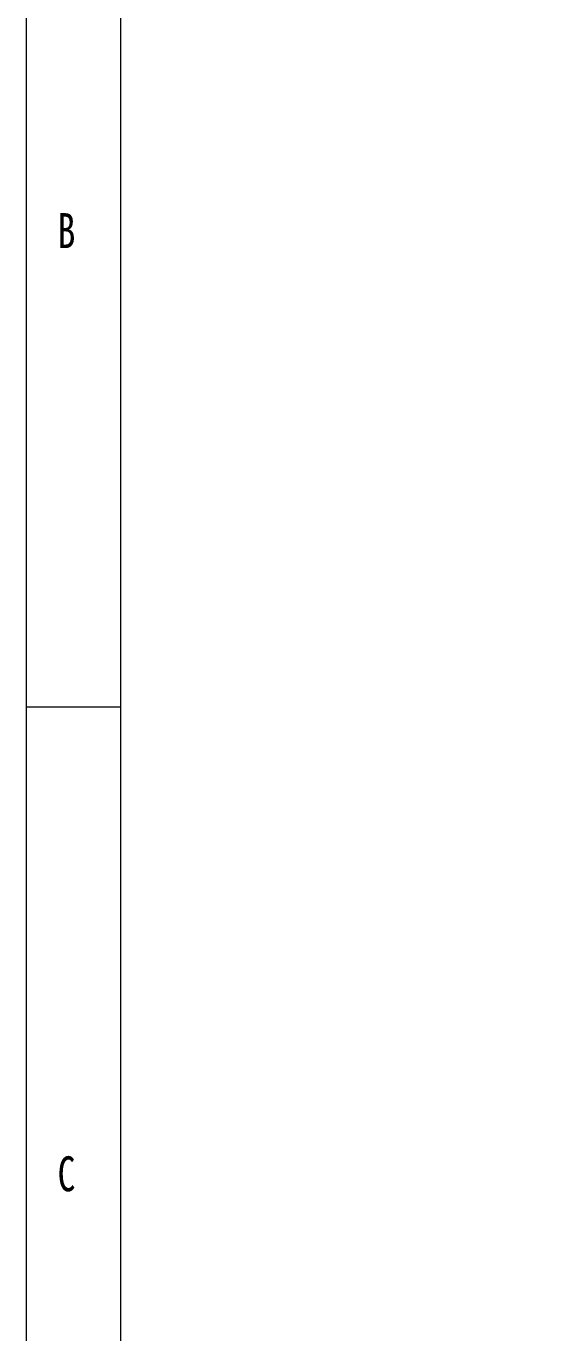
# Model space of a CAD drawing. Header units: inches. Extents: x 0.2 to 16.3, y 0.2 to 11.5.
# Drawn here: x 0.197 to 1.267, y 6.508 to 9.236 of the extents above; entities that cross this region are included whole.
import ezdxf

# ---------------------------------------------------------------- set-up
doc = ezdxf.new("R2010")
doc.units = ezdxf.units.IN
doc.header["$MEASUREMENT"] = 0
doc.linetypes.add('CENTERX2', pattern=[0.8, 0.5, -0.1, 0.1, -0.1])
doc.layers.add('CENTER_LINE', color=7, linetype='CENTERX2')
doc.styles.add('SLDTEXTSTYLE2', font='TXT', dxfattribs={"width": 0.75})
doc.dimstyles.new('SLDDIMSTYLE9', dxfattribs={"dimtxt": 0.18, "dimasz": 0.13, "dimexe": 0, "dimexo": 0.0625, "dimgap": 0, "dimtad": 0, "dimtih": 1, "dimtoh": 1, "dimdec": 0, "dimrnd": 1e-09, "dimzin": 0, "dimdsep": 46, "dimtxsty": 'Standard', "dimsah": 1, "dimcen": 0.09, "dimadec": 0, "dimazin": 0, "dimtfac": 0.13, "dimtdec": 0, "dimtofl": 0, "dimtmove": 0, "dimatfit": 3, "dimfxl": 1, "dimfrac": 2, "dimtolj": 1, "dimtzin": 0, "dimarcsym": 0})

msp = doc.modelspace()

# ---------------------------------------------------------------- linework, layer by layer
at = {"color": 7, "linetype": 'Continuous', "lineweight": 18}
for p, q in [((0.1969, 11.4961), (0.1969, 0.1969)), ((0.3937, 11.2992), (0.3937, 0.3937)), ((0.1969, 7.815), (0.3937, 7.815))]:
    msp.add_line(p, q, dxfattribs=at)

# ---------------------------------------------------------------- texts
at = {"color": 7, "linetype": 'Continuous', "lineweight": 0, "char_height": 0.0729, "attachment_point": 1, "style": 'SLDTEXTSTYLE2'}
for s, insert in [('B', (0.2625, 8.8452)), ('C', (0.2625, 6.8767))]:
    msp.add_mtext(s, dxfattribs=dict(at, insert=insert))

# ---------------------------------------------------------------- leaders
at = {"layer": 'CENTER_LINE'}
msp.add_leader([(1.7005, 7.1099), (1.0082, 6.0954)], dimstyle='SLDDIMSTYLE9', dxfattribs=at)

doc.saveas('drawing.dxf')
